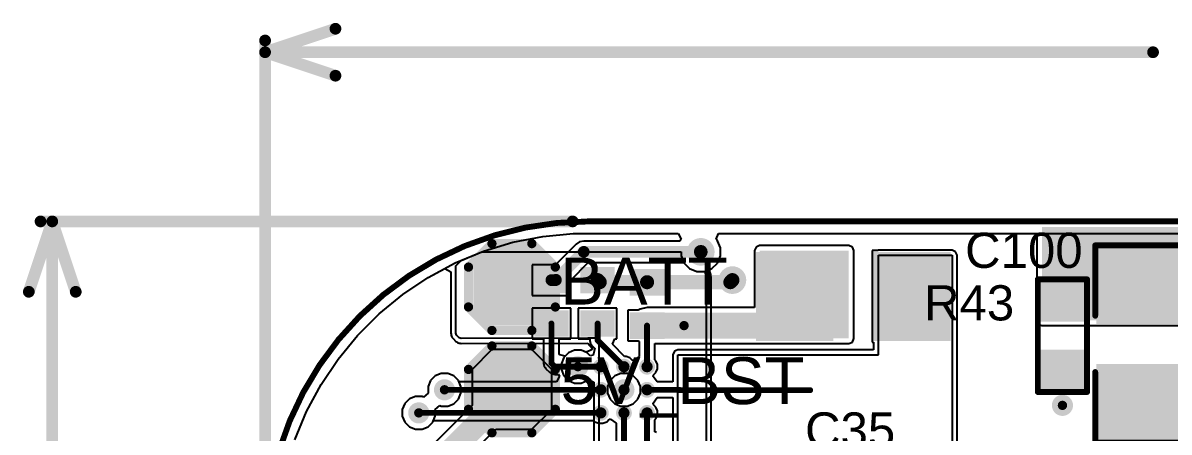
# Model space of a CAD drawing. Header units: millimetres. Extents: x -12 to 5428, y 0 to 5422.
# Drawn here: x -12.24 to 12.57, y 35.44 to 44.3 of the extents above; entities that cross this region are included whole.
import ezdxf

# ---------------------------------------------------------------- set-up
doc = ezdxf.new("R2010")
doc.units = ezdxf.units.MM
for name, color, linetype in [('BottomLayer', 5, 'Continuous'), ('BottomPaste', 16, 'Continuous'), ('BottomSolder', 6, 'Continuous'), ('Mechanical1', 6, 'Continuous'), ('Mechanical2', 216, 'Continuous'), ('TopLayer', 1, 'Continuous'), ('TopOverlay', 2, 'Continuous'), ('TopPaste', 8, 'Continuous'), ('TopSolder', 216, 'Continuous'), ('ViaHoleLayer', 16, 'Continuous')]:
    doc.layers.add(name, color=color, linetype=linetype)
doc.styles.add('Arial', font='', dxfattribs={"height": 0.2})
doc.styles.get('Arial').set_extended_font_data('Arial')

# ---------------------------------------------------------------- blocks, each defined once
blk = doc.blocks.new('R___0603_12')
at = {"layer": 'TopLayer'}
for points in [[(-0.381, 0.445), (-0.381, -0.444), (-1.143, -0.444), (-1.143, 0.445)], [(1.143, 0.445), (1.143, -0.444), (0.381, -0.444), (0.381, 0.445)]]:
    blk.add_hatch(color=1, dxfattribs=at).paths.add_polyline_path(points)
at = {"layer": 'TopPaste'}
for points in [[(-0.381, 0.445), (-0.381, -0.444), (-1.143, -0.444), (-1.143, 0.445)], [(1.143, 0.445), (1.143, -0.444), (0.381, -0.444), (0.381, 0.445)]]:
    blk.add_hatch(color=8, dxfattribs=at).paths.add_polyline_path(points)
at = {"layer": 'TopSolder'}
for points in [[(-0.306, 0.52), (-0.306, -0.519), (-1.218, -0.519), (-1.218, 0.52)], [(1.218, 0.52), (1.218, -0.519), (0.306, -0.519), (0.306, 0.52)]]:
    blk.add_hatch(color=216, dxfattribs=at).paths.add_polyline_path(points)
at = {"layer": 'TopOverlay', "const_width": 0.127}
for points in [[(-1.219, 0.533), (-1.219, -0.533)], [(-1.219, 0.533), (1.219, 0.533)], [(1.219, 0.533), (1.219, -0.533)], [(-1.219, -0.533), (1.219, -0.533)]]:
    blk.add_lwpolyline(points, dxfattribs=at)
at = {"layer": 'TopOverlay', "const_width": 0.0635}
for points in [[(-1.251, 0.533, 1), (-1.187, 0.533, 1)], [(-1.251, 0.533, 1), (-1.187, 0.533, 1)], [(1.187, 0.533, 1), (1.251, 0.533, 1)], [(1.187, 0.533, 1), (1.251, 0.533, 1)], [(-1.251, -0.533, 1), (-1.187, -0.533, 1)], [(-1.251, -0.533, 1), (-1.187, -0.533, 1)], [(1.187, -0.533, 1), (1.251, -0.533, 1)], [(1.187, -0.533, 1), (1.251, -0.533, 1)]]:
    blk.add_lwpolyline(points, format="xyb", close=True, dxfattribs=at)
blk = doc.blocks.new('C___1206_13')
at = {"layer": 'TopLayer'}
for points in [[(-2.032, 0.889), (-0.508, 0.889), (-0.508, -0.889), (-2.032, -0.889)], [(0.508, 0.889), (2.032, 0.889), (2.032, -0.889), (0.508, -0.889)]]:
    blk.add_hatch(color=1, dxfattribs=at).paths.add_polyline_path(points)
at = {"layer": 'TopPaste'}
for points in [[(-2.032, 0.889), (-0.508, 0.889), (-0.508, -0.889), (-2.032, -0.889)], [(0.508, 0.889), (2.032, 0.889), (2.032, -0.889), (0.508, -0.889)]]:
    blk.add_hatch(color=8, dxfattribs=at).paths.add_polyline_path(points)
at = {"layer": 'TopSolder'}
for points in [[(-2.107, 0.964), (-0.433, 0.964), (-0.433, -0.964), (-2.107, -0.964)], [(0.433, 0.964), (2.107, 0.964), (2.107, -0.964), (0.433, -0.964)]]:
    blk.add_hatch(color=216, dxfattribs=at).paths.add_polyline_path(points)
at = {"layer": 'TopOverlay', "const_width": 0.127}
for points in [[(-2.134, 0.991), (-0.61, 0.991)], [(-2.134, 0.991), (-2.134, -0.991)], [(0.61, 0.991), (2.134, 0.991)], [(2.134, 0.991), (2.134, -0.991)], [(-2.134, -0.991), (-0.61, -0.991)], [(0.61, -0.991), (2.134, -0.991)]]:
    blk.add_lwpolyline(points, dxfattribs=at)
at = {"layer": 'TopOverlay', "const_width": 0.0635}
for points in [[(-2.165, 0.991, 1), (-2.102, 0.991, 1)], [(-2.165, 0.991, 1), (-2.102, 0.991, 1)], [(-0.641, 0.991, 1), (-0.578, 0.991, 1)], [(0.578, 0.991, 1), (0.641, 0.991, 1)], [(2.102, 0.991, 1), (2.165, 0.991, 1)], [(2.102, 0.991, 1), (2.165, 0.991, 1)], [(-2.165, -0.991, 1), (-2.102, -0.991, 1)], [(-2.165, -0.991, 1), (-2.102, -0.991, 1)], [(-0.641, -0.991, 1), (-0.578, -0.991, 1)], [(0.578, -0.991, 1), (0.641, -0.991, 1)], [(2.102, -0.991, 1), (2.165, -0.991, 1)], [(2.102, -0.991, 1), (2.165, -0.991, 1)]]:
    blk.add_lwpolyline(points, format="xyb", close=True, dxfattribs=at)
blk = doc.blocks.new('T__________18')
at = {"layer": 'TopLayer'}
blk.add_hatch(color=1, dxfattribs=at).paths.add_polyline_path([(0.381, 0.762), (-0.381, 0.762), (-0.762, 0.381), (-0.762, -0.381), (-0.381, -0.762), (0.381, -0.762), (0.762, -0.381), (0.762, 0.381)])
at = {"layer": 'TopPaste'}
blk.add_hatch(color=8, dxfattribs=at).paths.add_polyline_path([(0.381, 0.762), (-0.381, 0.762), (-0.762, 0.381), (-0.762, -0.381), (-0.381, -0.762), (0.381, -0.762), (0.762, -0.381), (0.762, 0.381)])
at = {"layer": 'TopSolder'}
blk.add_hatch(color=216, dxfattribs=at).paths.add_polyline_path([(0.418, 0.837), (-0.419, 0.837), (-0.837, 0.418), (-0.837, -0.419), (-0.419, -0.837), (0.418, -0.837), (0.837, -0.419), (0.837, 0.418)])
at = {"layer": 'TopOverlay', "const_width": 0.2}
for points in [[(-0.94, 0.432), (-0.432, 0.94)], [(-0.432, 0.94), (0.432, 0.94)], [(0.432, 0.94), (0.94, 0.432)], [(-0.94, -0.432), (-0.94, 0.432)], [(0.94, -0.432), (0.94, 0.432)], [(-0.94, -0.432), (-0.432, -0.94)], [(0.432, -0.94), (0.94, -0.432)], [(-0.432, -0.94), (0.432, -0.94)]]:
    blk.add_lwpolyline(points, dxfattribs=at)
at = {"layer": 'TopOverlay', "const_width": 0.1}
for points in [[(-0.482, 0.94, 1), (-0.382, 0.94, 1)], [(-0.482, 0.94, 1), (-0.382, 0.94, 1)], [(0.382, 0.94, 1), (0.482, 0.94, 1)], [(0.382, 0.94, 1), (0.482, 0.94, 1)], [(-0.99, 0.432, 1), (-0.89, 0.432, 1)], [(-0.99, 0.432, 1), (-0.89, 0.432, 1)], [(0.89, 0.432, 1), (0.99, 0.432, 1)], [(0.89, 0.432, 1), (0.99, 0.432, 1)], [(-0.99, -0.432, 1), (-0.89, -0.432, 1)], [(-0.99, -0.432, 1), (-0.89, -0.432, 1)], [(0.89, -0.432, 1), (0.99, -0.432, 1)], [(0.89, -0.432, 1), (0.99, -0.432, 1)], [(-0.482, -0.94, 1), (-0.382, -0.94, 1)], [(-0.482, -0.94, 1), (-0.382, -0.94, 1)], [(0.382, -0.94, 1), (0.482, -0.94, 1)], [(0.382, -0.94, 1), (0.482, -0.94, 1)]]:
    blk.add_lwpolyline(points, format="xyb", close=True, dxfattribs=at)
blk = doc.blocks.new('T__________20')
at = {"layer": 'TopLayer'}
blk.add_hatch(color=1, dxfattribs=at).paths.add_polyline_path([(0.381, 0.762), (-0.381, 0.762), (-0.762, 0.381), (-0.762, -0.381), (-0.381, -0.762), (0.381, -0.762), (0.762, -0.381), (0.762, 0.381)])
at = {"layer": 'TopPaste'}
blk.add_hatch(color=8, dxfattribs=at).paths.add_polyline_path([(0.381, 0.762), (-0.381, 0.762), (-0.762, 0.381), (-0.762, -0.381), (-0.381, -0.762), (0.381, -0.762), (0.762, -0.381), (0.762, 0.381)])
at = {"layer": 'TopSolder'}
blk.add_hatch(color=216, dxfattribs=at).paths.add_polyline_path([(0.418, 0.837), (-0.419, 0.837), (-0.837, 0.419), (-0.837, -0.418), (-0.419, -0.837), (0.418, -0.837), (0.837, -0.418), (0.837, 0.419)])
at = {"layer": 'TopOverlay', "const_width": 0.2}
for points in [[(-0.94, 0.432), (-0.432, 0.94)], [(-0.432, 0.94), (0.432, 0.94)], [(0.432, 0.94), (0.94, 0.432)], [(-0.94, -0.432), (-0.94, 0.432)], [(0.94, -0.432), (0.94, 0.432)], [(-0.94, -0.432), (-0.432, -0.94)], [(0.432, -0.94), (0.94, -0.432)], [(-0.432, -0.94), (0.432, -0.94)]]:
    blk.add_lwpolyline(points, dxfattribs=at)
at = {"layer": 'TopOverlay', "const_width": 0.1}
for points in [[(-0.482, 0.94, 1), (-0.382, 0.94, 1)], [(-0.482, 0.94, 1), (-0.382, 0.94, 1)], [(0.382, 0.94, 1), (0.482, 0.94, 1)], [(0.382, 0.94, 1), (0.482, 0.94, 1)], [(-0.99, 0.432, 1), (-0.89, 0.432, 1)], [(-0.99, 0.432, 1), (-0.89, 0.432, 1)], [(0.89, 0.432, 1), (0.99, 0.432, 1)], [(0.89, 0.432, 1), (0.99, 0.432, 1)], [(-0.99, -0.432, 1), (-0.89, -0.432, 1)], [(-0.99, -0.432, 1), (-0.89, -0.432, 1)], [(0.89, -0.432, 1), (0.99, -0.432, 1)], [(0.89, -0.432, 1), (0.99, -0.432, 1)], [(-0.482, -0.94, 1), (-0.382, -0.94, 1)], [(-0.482, -0.94, 1), (-0.382, -0.94, 1)], [(0.382, -0.94, 1), (0.482, -0.94, 1)], [(0.382, -0.94, 1), (0.482, -0.94, 1)]]:
    blk.add_lwpolyline(points, format="xyb", close=True, dxfattribs=at)
blk = doc.blocks.new('DSBGA_9__1_651_1_61__B_54')
at = {"layer": 'BottomLayer'}
h = blk.add_hatch(color=5, dxfattribs=at)
edge = h.paths.add_edge_path()
edge.add_arc((-0.5, 0.5), 0.122, 0, 360)
h = blk.add_hatch(color=5, dxfattribs=at)
edge = h.paths.add_edge_path()
edge.add_arc((0, 0.5), 0.122, 0, 360)
h = blk.add_hatch(color=5, dxfattribs=at)
edge = h.paths.add_edge_path()
edge.add_arc((0.5, 0.5), 0.122, 0, 360)
h = blk.add_hatch(color=5, dxfattribs=at)
edge = h.paths.add_edge_path()
edge.add_arc((-0.5, 0), 0.122, 0, 360)
h = blk.add_hatch(color=5, dxfattribs=at)
edge = h.paths.add_edge_path()
edge.add_arc((0, 0), 0.122, 0, 360)
h = blk.add_hatch(color=5, dxfattribs=at)
edge = h.paths.add_edge_path()
edge.add_arc((0.5, 0), 0.122, 0, 360)
h = blk.add_hatch(color=5, dxfattribs=at)
edge = h.paths.add_edge_path()
edge.add_arc((-0.5, -0.5), 0.122, 0, 360)
h = blk.add_hatch(color=5, dxfattribs=at)
edge = h.paths.add_edge_path()
edge.add_arc((0, -0.5), 0.122, 0, 360)
h = blk.add_hatch(color=5, dxfattribs=at)
edge = h.paths.add_edge_path()
edge.add_arc((0.5, -0.5), 0.122, 0, 360)
at = {"layer": 'BottomPaste'}
h = blk.add_hatch(color=16, dxfattribs=at)
edge = h.paths.add_edge_path()
edge.add_arc((-0.5, 0.5), 0.122, 0, 360)
h = blk.add_hatch(color=16, dxfattribs=at)
edge = h.paths.add_edge_path()
edge.add_arc((0, 0.5), 0.122, 0, 360)
h = blk.add_hatch(color=16, dxfattribs=at)
edge = h.paths.add_edge_path()
edge.add_arc((0.5, 0.5), 0.122, 0, 360)
h = blk.add_hatch(color=16, dxfattribs=at)
edge = h.paths.add_edge_path()
edge.add_arc((-0.5, 0), 0.122, 0, 360)
h = blk.add_hatch(color=16, dxfattribs=at)
edge = h.paths.add_edge_path()
edge.add_arc((0, 0), 0.122, 0, 360)
h = blk.add_hatch(color=16, dxfattribs=at)
edge = h.paths.add_edge_path()
edge.add_arc((0.5, 0), 0.122, 0, 360)
h = blk.add_hatch(color=16, dxfattribs=at)
edge = h.paths.add_edge_path()
edge.add_arc((-0.5, -0.5), 0.122, 0, 360)
h = blk.add_hatch(color=16, dxfattribs=at)
edge = h.paths.add_edge_path()
edge.add_arc((0, -0.5), 0.122, 0, 360)
h = blk.add_hatch(color=16, dxfattribs=at)
edge = h.paths.add_edge_path()
edge.add_arc((0.5, -0.5), 0.122, 0, 360)
at = {"layer": 'BottomSolder'}
h = blk.add_hatch(color=6, dxfattribs=at)
edge = h.paths.add_edge_path()
edge.add_arc((-0.5, 0.5), 0.172, 0, 360)
h = blk.add_hatch(color=6, dxfattribs=at)
edge = h.paths.add_edge_path()
edge.add_arc((0, 0.5), 0.172, 0, 360)
h = blk.add_hatch(color=6, dxfattribs=at)
edge = h.paths.add_edge_path()
edge.add_arc((0.5, 0.5), 0.172, 0, 360)
h = blk.add_hatch(color=6, dxfattribs=at)
edge = h.paths.add_edge_path()
edge.add_arc((-0.5, 0), 0.172, 0, 360)
h = blk.add_hatch(color=6, dxfattribs=at)
edge = h.paths.add_edge_path()
edge.add_arc((0, 0), 0.172, 0, 360)
h = blk.add_hatch(color=6, dxfattribs=at)
edge = h.paths.add_edge_path()
edge.add_arc((0.5, 0), 0.172, 0, 360)
h = blk.add_hatch(color=6, dxfattribs=at)
edge = h.paths.add_edge_path()
edge.add_arc((-0.5, -0.5), 0.172, 0, 360)
h = blk.add_hatch(color=6, dxfattribs=at)
edge = h.paths.add_edge_path()
edge.add_arc((0, -0.5), 0.172, 0, 360)
h = blk.add_hatch(color=6, dxfattribs=at)
edge = h.paths.add_edge_path()
edge.add_arc((0.5, -0.5), 0.172, 0, 360)
blk = doc.blocks.new('R___0402_B_104')
at = {"layer": 'BottomLayer'}
for points in [[(-0.241, 0.318), (-0.241, -0.317), (-0.699, -0.317), (-0.699, 0.318)], [(0.698, 0.318), (0.698, -0.317), (0.241, -0.317), (0.241, 0.318)]]:
    blk.add_hatch(color=5, dxfattribs=at).paths.add_polyline_path(points)
at = {"layer": 'BottomPaste'}
for points in [[(-0.241, 0.318), (-0.241, -0.317), (-0.699, -0.317), (-0.699, 0.318)], [(0.698, 0.318), (0.698, -0.317), (0.241, -0.317), (0.241, 0.318)]]:
    blk.add_hatch(color=16, dxfattribs=at).paths.add_polyline_path(points)
at = {"layer": 'BottomSolder'}
for points in [[(-0.186, 0.373), (-0.186, -0.372), (-0.754, -0.372), (-0.754, 0.373)], [(0.753, 0.373), (0.753, -0.372), (0.186, -0.372), (0.186, 0.373)]]:
    blk.add_hatch(color=6, dxfattribs=at).paths.add_polyline_path(points)
blk = doc.blocks.new('R___0402_B_105')
at = {"layer": 'BottomLayer'}
for points in [[(-0.241, 0.317), (-0.241, -0.318), (-0.699, -0.318), (-0.699, 0.317)], [(0.698, 0.317), (0.698, -0.318), (0.241, -0.318), (0.241, 0.317)]]:
    blk.add_hatch(color=5, dxfattribs=at).paths.add_polyline_path(points)
at = {"layer": 'BottomPaste'}
for points in [[(-0.241, 0.317), (-0.241, -0.318), (-0.699, -0.318), (-0.699, 0.317)], [(0.698, 0.317), (0.698, -0.318), (0.241, -0.318), (0.241, 0.317)]]:
    blk.add_hatch(color=16, dxfattribs=at).paths.add_polyline_path(points)
at = {"layer": 'BottomSolder'}
for points in [[(-0.186, 0.372), (-0.186, -0.373), (-0.754, -0.373), (-0.754, 0.372)], [(0.753, 0.372), (0.753, -0.373), (0.186, -0.373), (0.186, 0.372)]]:
    blk.add_hatch(color=6, dxfattribs=at).paths.add_polyline_path(points)
blk = doc.blocks.new('R___1206_B_106')
at = {"layer": 'BottomLayer'}
for points in [[(-2.032, 0.889), (-0.508, 0.889), (-0.508, -0.889), (-2.032, -0.889)], [(0.508, 0.889), (2.032, 0.889), (2.032, -0.889), (0.508, -0.889)]]:
    blk.add_hatch(color=5, dxfattribs=at).paths.add_polyline_path(points)
at = {"layer": 'BottomPaste'}
for points in [[(-2.032, 0.889), (-0.508, 0.889), (-0.508, -0.889), (-2.032, -0.889)], [(0.508, 0.889), (2.032, 0.889), (2.032, -0.889), (0.508, -0.889)]]:
    blk.add_hatch(color=16, dxfattribs=at).paths.add_polyline_path(points)
at = {"layer": 'BottomSolder'}
for points in [[(-2.107, 0.964), (-0.433, 0.964), (-0.433, -0.964), (-2.107, -0.964)], [(0.433, 0.964), (2.107, 0.964), (2.107, -0.964), (0.433, -0.964)]]:
    blk.add_hatch(color=6, dxfattribs=at).paths.add_polyline_path(points)
blk = doc.blocks.new('C___0402_B_219')
at = {"layer": 'BottomLayer'}
for points in [[(-0.241, 0.318), (-0.241, -0.317), (-0.699, -0.317), (-0.699, 0.318)], [(0.698, 0.318), (0.698, -0.317), (0.241, -0.317), (0.241, 0.318)]]:
    blk.add_hatch(color=5, dxfattribs=at).paths.add_polyline_path(points)
at = {"layer": 'BottomPaste'}
for points in [[(-0.241, 0.318), (-0.241, -0.317), (-0.699, -0.317), (-0.699, 0.318)], [(0.698, 0.318), (0.698, -0.317), (0.241, -0.317), (0.241, 0.318)]]:
    blk.add_hatch(color=16, dxfattribs=at).paths.add_polyline_path(points)
at = {"layer": 'BottomSolder'}
for points in [[(-0.181, 0.378), (-0.181, -0.377), (-0.759, -0.377), (-0.759, 0.378)], [(0.758, 0.378), (0.758, -0.377), (0.181, -0.377), (0.181, 0.378)]]:
    blk.add_hatch(color=6, dxfattribs=at).paths.add_polyline_path(points)

msp = doc.modelspace()

# ---------------------------------------------------------------- hatches: boundary and pattern name
at = {"layer": 'BottomLayer'}
h = msp.add_hatch(color=5, dxfattribs=at)
edge = h.paths.add_edge_path()
edge.add_arc((2.432, 39.341), 0.3, 0, 360)
msp.add_hatch(color=5, dxfattribs=at).paths.add_polyline_path([(3.706, 37.465), (5.637, 37.465), (5.637, 39.368), (3.706, 39.368)])
h = msp.add_hatch(color=5, dxfattribs=at)
edge = h.paths.add_edge_path()
edge.add_arc((3.117, 38.729), 0.3, 0, 360)
h = msp.add_hatch(color=5, dxfattribs=at)
edge = h.paths.add_edge_path()
edge.add_arc((2.07, 37.744), 0.229, 0, 360)
h = msp.add_hatch(color=5, dxfattribs=at)
edge = h.paths.add_edge_path()
edge.add_arc((-0.229, 36.854), 0.229, 0, 360)
h = msp.add_hatch(color=5, dxfattribs=at)
edge = h.paths.add_edge_path()
edge.add_arc((-3.116, 36.354), 0.229, 0, 360)
h = msp.add_hatch(color=5, dxfattribs=at)
edge = h.paths.add_edge_path()
edge.add_arc((0.769, 36.354), 0.229, 0, 360)
h = msp.add_hatch(color=5, dxfattribs=at)
edge = h.paths.add_edge_path()
edge.add_arc((10.262, 36.017), 0.229, 0, 360)
h = msp.add_hatch(color=5, dxfattribs=at)
edge = h.paths.add_edge_path()
edge.add_arc((-3.673, 35.854), 0.229, 0, 360)
at = {"layer": 'TopLayer'}
msp.add_hatch(color=1, dxfattribs=at).paths.add_polyline_path([(9.817, 37.856), (14.083, 37.856), (14.083, 39.876), (9.817, 39.876)])
h = msp.add_hatch(color=1, dxfattribs=at)
edge = h.paths.add_edge_path()
edge.add_arc((2.432, 39.341), 0.3, 0, 360)
h = msp.add_hatch(color=1, dxfattribs=at)
edge = h.paths.add_edge_path()
edge.add_arc((3.117, 38.729), 0.3, 0, 360)
h = msp.add_hatch(color=1, dxfattribs=at)
edge = h.paths.add_edge_path()
edge.add_arc((2.07, 37.744), 0.229, 0, 360)
h = msp.add_hatch(color=1, dxfattribs=at)
edge = h.paths.add_edge_path()
edge.add_arc((-0.229, 36.854), 0.229, 0, 360)
h = msp.add_hatch(color=1, dxfattribs=at)
edge = h.paths.add_edge_path()
edge.add_arc((-3.116, 36.354), 0.229, 0, 360)
h = msp.add_hatch(color=1, dxfattribs=at)
edge = h.paths.add_edge_path()
edge.add_arc((0.769, 36.354), 0.229, 0, 360)
h = msp.add_hatch(color=1, dxfattribs=at)
edge = h.paths.add_edge_path()
edge.add_arc((10.262, 36.017), 0.229, 0, 360)
h = msp.add_hatch(color=1, dxfattribs=at)
edge = h.paths.add_edge_path()
edge.add_arc((-3.673, 35.854), 0.229, 0, 360)
at = {"layer": 'ViaHoleLayer'}
h = msp.add_hatch(color=16, dxfattribs=at)
edge = h.paths.add_edge_path()
edge.add_arc((2.432, 39.341), 0.15, 0, 360)
h = msp.add_hatch(color=16, dxfattribs=at)
edge = h.paths.add_edge_path()
edge.add_arc((3.117, 38.729), 0.15, 0, 360)
h = msp.add_hatch(color=16, dxfattribs=at)
edge = h.paths.add_edge_path()
edge.add_arc((2.07, 37.744), 0.102, 0, 360)
h = msp.add_hatch(color=16, dxfattribs=at)
edge = h.paths.add_edge_path()
edge.add_arc((-0.229, 36.854), 0.102, 0, 360)
h = msp.add_hatch(color=16, dxfattribs=at)
edge = h.paths.add_edge_path()
edge.add_arc((-3.116, 36.354), 0.102, 0, 360)
h = msp.add_hatch(color=16, dxfattribs=at)
edge = h.paths.add_edge_path()
edge.add_arc((0.769, 36.354), 0.102, 0, 360)
h = msp.add_hatch(color=16, dxfattribs=at)
edge = h.paths.add_edge_path()
edge.add_arc((10.262, 36.017), 0.102, 0, 360)
h = msp.add_hatch(color=16, dxfattribs=at)
edge = h.paths.add_edge_path()
edge.add_arc((-3.673, 35.854), 0.102, 0, 360)

# ---------------------------------------------------------------- linework, layer by layer
at = {"layer": 'BottomLayer'}
for p, q in [((-0.99, 39.676), (-0.331, 39.741)), ((-0.331, 39.741), (-0.007, 39.741)), ((-0.007, 39.741), (-0.007, 39.741)), ((-0.007, 39.741), (1.94, 39.741)), ((1.94, 39.741), (2.008, 39.614)), ((2.762, 39.614), (2.815, 39.741)), ((2.815, 39.741), (13.073, 39.741)), ((-2.274, 39.355), (-1.64, 39.547)), ((-1.64, 39.547), (-0.99, 39.676)), ((-0.266, 39.505), (-0.712, 39.059)), ((-0.19, 39.556), (-0.266, 39.505)), ((-0.101, 39.574), (-0.19, 39.556)), ((1.981, 39.574), (-0.101, 39.574)), ((2.008, 39.614), (1.981, 39.574)), ((2.794, 39.582), (2.762, 39.614)), ((2.859, 39.425), (2.794, 39.582)), ((3.706, 39.478), (3.628, 39.445)), ((5.637, 39.478), (3.706, 39.478)), ((5.715, 39.445), (5.637, 39.478)), ((-2.886, 39.101), (-2.274, 39.355)), ((2.794, 39.099), (2.859, 39.256)), ((2.859, 39.256), (2.859, 39.425)), ((3.628, 39.445), (3.596, 39.368)), ((3.596, 39.368), (3.596, 38.133)), ((5.747, 39.368), (5.715, 39.445)), ((5.747, 37.465), (5.747, 39.368)), ((6.263, 39.368), (6.144, 39.368)), ((6.144, 39.368), (6.144, 37.386)), ((6.283, 39.376), (6.263, 39.368)), ((7.872, 39.376), (6.283, 39.376)), ((6.283, 37.109), (6.283, 39.266)), ((6.283, 39.266), (7.872, 39.266)), ((7.949, 39.344), (7.872, 39.376)), ((7.872, 39.266), (7.872, 34.534)), ((7.982, 39.266), (7.949, 39.344)), ((7.982, 34.644), (7.982, 39.266)), ((-3.47, 38.789), (-2.886, 39.101)), ((-0.712, 39.059), (-1.221, 39.059)), ((-1.221, 39.059), (-1.221, 38.399)), ((-0.382, 38.73), (-0.005, 39.107)), ((-0.005, 39.107), (2.066, 39.107)), ((2.066, 39.107), (2.07, 39.099)), ((2.07, 39.099), (2.19, 38.979)), ((2.19, 38.979), (2.347, 38.914)), ((2.517, 38.914), (2.674, 38.979)), ((2.674, 38.979), (2.794, 39.099)), ((-4.02, 38.421), (-3.47, 38.789)), ((-0.382, 38.399), (-0.382, 38.73)), ((2.347, 38.914), (2.517, 38.914)), ((-4.532, 38.001), (-4.02, 38.421)), ((-1.221, 38.399), (-0.382, 38.399)), ((-5.001, 37.532), (-4.532, 38.001)), ((-0.382, 38.12), (-1.221, 38.12)), ((-1.221, 38.12), (-1.221, 37.459)), ((-0.382, 37.459), (-0.382, 38.12)), ((0.618, 38.12), (-0.221, 38.12)), ((-0.221, 38.12), (-0.221, 37.459)), ((0.618, 37.459), (0.618, 38.12)), ((1.078, 38.075), (0.851, 38.075)), ((0.851, 38.075), (0.851, 37.414)), ((1.121, 38.103), (1.078, 38.075)), ((1.27, 38.133), (1.121, 38.103)), ((3.596, 38.133), (1.27, 38.133)), ((-5.421, 37.02), (-5.001, 37.532)), ((-1.221, 37.459), (-0.97, 37.459)), ((-0.97, 37.459), (-0.97, 36.929)), ((-0.633, 37.119), (-0.633, 37.459)), ((-0.633, 37.459), (-0.382, 37.459)), ((-0.221, 37.459), (0.03, 37.459)), ((0.03, 37.459), (0.03, 37.425)), ((0.03, 37.425), (0.043, 37.36)), ((0.043, 37.36), (0.079, 37.306)), ((0.079, 37.306), (0.141, 37.245)), ((0.141, 37.245), (0.1, 37.106)), ((0.519, 37.342), (0.568, 37.459)), ((0.783, 37.078), (0.519, 37.342)), ((0.568, 37.459), (0.618, 37.459)), ((0.851, 37.414), (1.078, 37.414)), ((1.078, 37.414), (1.101, 37.399)), ((1.101, 37.399), (1.101, 37.076)), ((1.437, 37.003), (1.437, 37.356)), ((1.437, 37.356), (3.704, 37.356)), ((3.704, 37.356), (3.706, 37.355)), ((3.706, 37.355), (5.637, 37.355)), ((5.637, 37.355), (5.715, 37.387)), ((5.715, 37.387), (5.747, 37.465)), ((6.144, 37.386), (6.173, 37.386)), ((6.173, 37.386), (6.173, 37.219)), ((-5.789, 36.47), (-5.421, 37.02)), ((-0.62, 37.111), (-0.633, 37.119)), ((-0.506, 37.08), (-0.62, 37.111)), ((-0.431, 37.156), (-0.506, 37.08)), ((-0.3, 37.21), (-0.431, 37.156)), ((-0.158, 37.21), (-0.3, 37.21)), ((-0.028, 37.156), (-0.158, 37.21)), ((0.036, 37.093), (-0.028, 37.156)), ((0.1, 37.106), (0.036, 37.093)), ((0.814, 37.078), (0.783, 37.078)), ((0.896, 37.044), (0.814, 37.078)), ((0.947, 36.994), (0.896, 37.044)), ((0.979, 36.991), (0.947, 36.994)), ((1.101, 37.076), (0.979, 36.991)), ((1.459, 36.981), (1.437, 37.003)), ((1.493, 36.899), (1.459, 36.981)), ((1.86, 37.187), (1.827, 37.109)), ((1.827, 37.109), (1.827, 36.523)), ((1.937, 37.219), (1.86, 37.187)), ((6.173, 37.219), (1.937, 37.219)), ((1.937, 33.319), (1.937, 37.109)), ((1.937, 37.109), (6.283, 37.109)), ((-0.97, 36.929), (-0.963, 36.897)), ((-0.963, 36.897), (-0.957, 36.864)), ((-0.957, 36.864), (-0.957, 36.864)), ((-0.957, 36.864), (-0.957, 36.864)), ((-0.957, 36.864), (-0.938, 36.836)), ((-0.938, 36.836), (-0.921, 36.81)), ((-0.921, 36.81), (-0.846, 36.735)), ((-0.846, 36.735), (-0.846, 36.735)), ((-0.846, 36.735), (-0.846, 36.735)), ((-0.846, 36.735), (-0.816, 36.715)), ((1.408, 36.677), (1.459, 36.727)), ((1.459, 36.727), (1.493, 36.81)), ((1.493, 36.81), (1.493, 36.899)), ((-3.417, 36.556), (-3.472, 36.425)), ((-3.317, 36.656), (-3.417, 36.556)), ((-3.187, 36.71), (-3.317, 36.656)), ((-3.045, 36.71), (-3.187, 36.71)), ((-2.915, 36.656), (-3.045, 36.71)), ((-2.815, 36.556), (-2.915, 36.656)), ((-2.801, 36.523), (-2.815, 36.556)), ((-0.693, 36.523), (-2.801, 36.523)), ((-0.816, 36.715), (-0.792, 36.699)), ((-0.792, 36.699), (-0.792, 36.699)), ((-0.792, 36.699), (-0.792, 36.699)), ((-0.792, 36.699), (-0.758, 36.692)), ((-0.758, 36.692), (-0.727, 36.686)), ((-0.727, 36.686), (-0.727, 36.686)), ((-0.727, 36.686), (-0.727, 36.686)), ((-0.727, 36.686), (-0.65, 36.686)), ((-0.625, 36.65), (-0.693, 36.523)), ((-0.65, 36.686), (-0.625, 36.65)), ((1.405, 36.645), (1.408, 36.677)), ((1.491, 36.523), (1.405, 36.645)), ((1.827, 36.523), (1.491, 36.523)), ((-6.101, 35.886), (-5.789, 36.47)), ((-3.472, 36.284), (-3.574, 36.198)), ((-3.472, 36.425), (-3.472, 36.284)), ((-3.975, 36.056), (-4.029, 35.925)), ((-3.874, 36.156), (-3.975, 36.056)), ((-3.744, 36.21), (-3.874, 36.156)), ((-3.602, 36.21), (-3.744, 36.21)), ((-3.574, 36.198), (-3.602, 36.21)), ((1.405, 36.064), (1.491, 36.186)), ((1.408, 36.032), (1.405, 36.064)), ((1.459, 35.981), (1.408, 36.032)), ((1.493, 35.899), (1.459, 35.981)), ((1.491, 36.186), (1.827, 36.186)), ((1.827, 36.186), (1.827, 33.429)), ((-6.355, 35.274), (-6.101, 35.886)), ((-4.029, 35.925), (-4.029, 35.784)), ((-4.029, 35.784), (-3.975, 35.653)), ((1.459, 35.727), (1.493, 35.81)), ((1.493, 35.81), (1.493, 35.899)), ((-3.975, 35.653), (-3.874, 35.553)), ((-3.874, 35.553), (-3.744, 35.499)), ((-3.744, 35.499), (-3.602, 35.499)), ((-3.602, 35.499), (-3.472, 35.553)), ((-3.472, 35.553), (-3.372, 35.653)), ((-3.372, 35.653), (-3.358, 35.686)), ((-3.358, 35.686), (0.12, 35.686)), ((0.12, 35.686), (0.142, 35.664)), ((0.142, 35.664), (0.224, 35.63)), ((0.224, 35.63), (0.314, 35.63)), ((0.314, 35.63), (0.396, 35.664)), ((0.396, 35.664), (0.447, 35.715)), ((0.447, 35.715), (0.479, 35.718)), ((0.479, 35.718), (0.601, 35.632)), ((0.601, 35.632), (0.601, 35.211)), ((1.437, 35.706), (1.459, 35.727)), ((1.437, 35.443), (1.437, 35.706)), ((1.47, 35.43), (1.437, 35.443))]:
    msp.add_line(p, q, dxfattribs=at)
for points, const_width in [([(-0.705, 38.736), (-0.101, 39.341)], 0.254), ([(-0.101, 39.341), (2.432, 39.341)], 0.254), ([(4.674, 38.887), (4.801, 38.887)], 0.635), ([(-0.801, 38.729), (-0.705, 38.729)], 0.254), ([(-0.705, 38.729), (-0.705, 38.736)], 0.254), ([(0.199, 38.729), (0.244, 38.684)], 0.305), ([(0.244, 38.684), (1.27, 38.684)], 0.305), ([(1.27, 38.684), (3.072, 38.684)], 0.305), ([(3.072, 38.684), (3.117, 38.729)], 0.305), ([(1.27, 37.744), (2.07, 37.744)], 0.559), ([(2.07, 37.744), (4.674, 37.744)], 0.559), ([(-0.801, 36.929), (-0.801, 37.789)], 0.127), ([(0.199, 37.425), (0.199, 37.789)], 0.127), ([(1.269, 36.854), (1.269, 37.744)], 0.127), ([(0.199, 37.425), (0.769, 36.854)], 0.127), ([(-0.801, 36.929), (-0.727, 36.854)], 0.127), ([(-0.727, 36.854), (-0.229, 36.854)], 0.127), ([(-0.229, 36.854), (0.269, 36.854)], 0.127), ([(-3.116, 36.354), (0.269, 36.354)], 0.127), ([(0.746, 36.332), (0.769, 36.354)], 0.127), ([(1.269, 36.354), (1.968, 36.354)], 0.127), ([(1.968, 36.347), (1.968, 36.354)], 0.127), ([(1.968, 36.347), (4.801, 36.347)], 0.127), ([(-3.673, 35.854), (0.269, 35.854)], 0.127), ([(0.769, 35.141), (0.769, 35.854)], 0.127), ([(1.269, 35.128), (1.269, 35.854)], 0.127)]:
    msp.add_lwpolyline(points, dxfattribs=dict(at, const_width=const_width))
for points, const_width in [([(-0.165, 39.341, 1), (-0.038, 39.341, 1)], 0.127), ([(-0.165, 39.341, 1), (-0.038, 39.341, 1)], 0.127), ([(2.369, 39.341, 1), (2.496, 39.341, 1)], 0.127), ([(4.515, 38.887, 1), (4.832, 38.887, 1)], 0.318), ([(4.642, 38.887, 1), (4.959, 38.887, 1)], 0.318), ([(-0.865, 38.729, 1), (-0.738, 38.729, 1)], 0.127), ([(-0.769, 38.736, 1), (-0.642, 38.736, 1)], 0.127), ([(-0.769, 38.736, 1), (-0.642, 38.736, 1)], 0.127), ([(-0.769, 38.729, 1), (-0.642, 38.729, 1)], 0.127), ([(-0.769, 38.729, 1), (-0.642, 38.729, 1)], 0.127), ([(0.122, 38.729, 1), (0.275, 38.729, 1)], 0.152), ([(0.167, 38.684, 1), (0.32, 38.684, 1)], 0.152), ([(0.167, 38.684, 1), (0.32, 38.684, 1)], 0.152), ([(1.194, 38.684, 1), (1.346, 38.684, 1)], 0.152), ([(1.194, 38.684, 1), (1.346, 38.684, 1)], 0.152), ([(2.996, 38.684, 1), (3.148, 38.684, 1)], 0.152), ([(2.996, 38.684, 1), (3.148, 38.684, 1)], 0.152), ([(3.041, 38.729, 1), (3.193, 38.729, 1)], 0.152), ([(1.13, 37.744, 1), (1.41, 37.744, 1)], 0.279), ([(1.93, 37.744, 1), (2.21, 37.744, 1)], 0.279), ([(1.93, 37.744, 1), (2.21, 37.744, 1)], 0.279), ([(4.534, 37.744, 1), (4.813, 37.744, 1)], 0.279), ([(-0.833, 37.789, 1), (-0.77, 37.789, 1)], 0.0635), ([(0.167, 37.789, 1), (0.23, 37.789, 1)], 0.0635), ([(1.237, 37.744, 1), (1.301, 37.744, 1)], 0.0635), ([(0.167, 37.425, 1), (0.23, 37.425, 1)], 0.0635), ([(0.167, 37.425, 1), (0.23, 37.425, 1)], 0.0635), ([(-0.833, 36.929, 1), (-0.77, 36.929, 1)], 0.0635), ([(-0.833, 36.929, 1), (-0.77, 36.929, 1)], 0.0635), ([(-0.759, 36.854, 1), (-0.695, 36.854, 1)], 0.0635), ([(-0.759, 36.854, 1), (-0.695, 36.854, 1)], 0.0635), ([(-0.261, 36.854, 1), (-0.197, 36.854, 1)], 0.0635), ([(-0.261, 36.854, 1), (-0.197, 36.854, 1)], 0.0635), ([(0.237, 36.854, 1), (0.301, 36.854, 1)], 0.0635), ([(0.737, 36.854, 1), (0.801, 36.854, 1)], 0.0635), ([(1.237, 36.854, 1), (1.301, 36.854, 1)], 0.0635), ([(-3.148, 36.354, 1), (-3.084, 36.354, 1)], 0.0635), ([(0.237, 36.354, 1), (0.301, 36.354, 1)], 0.0635), ([(0.715, 36.332, 1), (0.778, 36.332, 1)], 0.0635), ([(0.737, 36.354, 1), (0.801, 36.354, 1)], 0.0635), ([(1.237, 36.354, 1), (1.301, 36.354, 1)], 0.0635), ([(1.937, 36.354, 1), (2, 36.354, 1)], 0.0635), ([(1.937, 36.354, 1), (2, 36.354, 1)], 0.0635), ([(1.937, 36.347, 1), (2, 36.347, 1)], 0.0635), ([(1.937, 36.347, 1), (2, 36.347, 1)], 0.0635), ([(4.769, 36.347, 1), (4.832, 36.347, 1)], 0.0635), ([(-3.705, 35.854, 1), (-3.641, 35.854, 1)], 0.0635), ([(0.237, 35.854, 1), (0.301, 35.854, 1)], 0.0635), ([(0.737, 35.854, 1), (0.801, 35.854, 1)], 0.0635), ([(1.237, 35.854, 1), (1.301, 35.854, 1)], 0.0635)]:
    msp.add_lwpolyline(points, format="xyb", close=True, dxfattribs=dict(at, const_width=const_width))
at = {"layer": 'Mechanical1', "const_width": 0.254}
for points in [[(-7, 43.663), (-5.476, 44.171)], [(-7, 33.318), (-7, 43.917)], [(-7, 43.663), (12.223, 43.663)], [(-7, 43.663), (-5.476, 43.155)], [(-12.116, 38.476), (-11.608, 40)], [(-11.862, 40), (-0.343, 40)], [(-11.608, 24.951), (-11.608, 40)], [(-11.608, 40), (-11.1, 38.476)]]:
    msp.add_lwpolyline(points, dxfattribs=at)
at = {"layer": 'Mechanical1', "const_width": 0.127}
for points in [[(-5.54, 44.171, 1), (-5.413, 44.171, 1)], [(-7.064, 43.917, 1), (-6.937, 43.917, 1)], [(-7.064, 43.663, 1), (-6.937, 43.663, 1)], [(-7.064, 43.663, 1), (-6.937, 43.663, 1)], [(-7.064, 43.663, 1), (-6.937, 43.663, 1)], [(12.16, 43.663, 1), (12.287, 43.663, 1)], [(-5.54, 43.155, 1), (-5.413, 43.155, 1)], [(-11.925, 40, 1), (-11.798, 40, 1)], [(-11.671, 40, 1), (-11.544, 40, 1)], [(-11.671, 40, 1), (-11.544, 40, 1)], [(-11.671, 40, 1), (-11.544, 40, 1)], [(-0.406, 40, 1), (-0.279, 40, 1)], [(-12.179, 38.476, 1), (-12.052, 38.476, 1)], [(-11.163, 38.476, 1), (-11.036, 38.476, 1)]]:
    msp.add_lwpolyline(points, format="xyb", close=True, dxfattribs=at)
at = {"layer": 'Mechanical2', "const_width": 0.127}
msp.add_lwpolyline([(-7, 33, -0.414213), (0, 40)], format="xyb", dxfattribs=at)
msp.add_lwpolyline([(-0.025, 40), (35.975, 40)], dxfattribs=at)
at = {"layer": 'Mechanical2', "const_width": 0.0635}
for points in [[(-0.057, 40, 1), (0.006, 40, 1)], [(-0.032, 40, 1), (0.032, 40, 1)]]:
    msp.add_lwpolyline(points, format="xyb", close=True, dxfattribs=at)
at = {"layer": 'TopLayer'}
for p, q in [((2.762, 39.614), (2.815, 39.741)), ((2.815, 39.741), (9.707, 39.741)), ((9.707, 39.741), (9.707, 37.856)), ((2.794, 39.582), (2.762, 39.614)), ((2.859, 39.425), (2.794, 39.582)), ((-2.755, 39.155), (-2.308, 39.341)), ((-2.308, 39.341), (2.005, 39.341)), ((2.005, 39.341), (2.005, 39.256)), ((2.005, 39.256), (2.07, 39.099)), ((2.794, 39.099), (2.859, 39.256)), ((2.859, 39.256), (2.859, 39.425)), ((-3.47, 38.789), (-3.107, 38.983)), ((-3.107, 38.983), (-2.98, 38.907)), ((-2.87, 39.04), (-2.755, 39.155)), ((-2.87, 37.577), (-2.87, 39.04)), ((2.07, 39.099), (2.19, 38.979)), ((2.19, 38.979), (2.347, 38.914)), ((2.623, 38.942), (2.628, 38.96)), ((2.628, 38.96), (2.674, 38.979)), ((2.674, 38.979), (2.794, 39.099)), ((-4.02, 38.421), (-3.47, 38.789)), ((-2.98, 38.907), (-2.98, 37.577)), ((2.347, 38.914), (2.517, 38.914)), ((2.517, 38.914), (2.548, 38.796)), ((2.548, 38.796), (2.548, 35.238)), ((2.654, 38.824), (2.623, 38.942)), ((2.652, 38.81), (2.654, 38.824)), ((2.658, 38.796), (2.652, 38.81)), ((2.658, 35.238), (2.658, 38.796)), ((-4.532, 38.001), (-4.02, 38.421)), ((-5.001, 37.532), (-4.532, 38.001)), ((9.707, 37.856), (9.715, 37.836)), ((9.715, 37.836), (9.715, 37.805)), ((9.715, 37.805), (9.728, 37.805)), ((9.728, 37.805), (9.739, 37.778)), ((9.739, 37.778), (9.817, 37.746)), ((9.817, 37.746), (12.882, 37.746)), ((-5.421, 37.02), (-5.001, 37.532)), ((-2.98, 37.577), (-2.972, 37.558)), ((-2.972, 37.558), (-2.972, 37.558)), ((-2.972, 37.558), (-2.972, 37.556)), ((-2.972, 37.556), (-2.972, 37.535)), ((-2.972, 37.535), (-2.964, 37.516)), ((-2.964, 37.516), (-2.964, 37.516)), ((-2.964, 37.516), (-2.956, 37.497)), ((-2.956, 37.497), (-2.941, 37.482)), ((-2.941, 37.482), (-2.94, 37.48)), ((-2.94, 37.48), (-2.94, 37.48)), ((-2.94, 37.48), (-2.94, 37.48)), ((-2.94, 37.48), (-2.932, 37.462)), ((-2.862, 37.558), (-2.87, 37.577)), ((-2.855, 37.54), (-2.862, 37.558)), ((-2.862, 37.558), (-2.862, 37.558)), ((-2.862, 37.558), (-2.862, 37.558)), ((-2.796, 37.481), (-2.855, 37.54)), ((-2.777, 37.473), (-2.796, 37.481)), ((-2.758, 37.465), (-2.777, 37.473)), ((-2.777, 37.473), (-2.777, 37.473)), ((-2.777, 37.473), (-2.777, 37.473)), ((-0.015, 37.472), (-2.758, 37.465)), ((0.23, 37.472), (-0.015, 37.472)), ((-0.015, 37.472), (-0.015, 37.472)), ((0.23, 36.521), (0.23, 37.472)), ((-2.932, 37.462), (-2.873, 37.403)), ((-2.873, 37.403), (-2.853, 37.394)), ((-2.853, 37.394), (-2.838, 37.379)), ((-2.838, 37.379), (-2.819, 37.371)), ((-2.819, 37.371), (-2.819, 37.371)), ((-2.819, 37.371), (-2.8, 37.364)), ((-2.8, 37.364), (-2.779, 37.364)), ((-2.779, 37.364), (-2.777, 37.363)), ((-2.777, 37.363), (-2.777, 37.363)), ((-2.777, 37.363), (-2.777, 37.363)), ((-2.777, 37.363), (-2.758, 37.355)), ((-2.758, 37.355), (-0.015, 37.362)), ((-2.089, 37.227), (-2.52, 36.795)), ((-1.225, 37.227), (-2.089, 37.227)), ((-0.793, 36.795), (-1.225, 37.227)), ((-0.015, 37.362), (-0.015, 37.362)), ((-0.015, 37.362), (-0.015, 37.362)), ((-0.015, 37.362), (-0.015, 37.362)), ((-0.015, 37.362), (-0.015, 37.362)), ((-0.015, 37.362), (0.081, 37.256)), ((0.078, 37.23), (0.04, 37.203)), ((0.081, 37.256), (0.078, 37.23)), ((-5.789, 36.47), (-5.421, 37.02)), ((-0.531, 37.056), (-0.585, 36.925)), ((-0.431, 37.156), (-0.531, 37.056)), ((-0.3, 37.21), (-0.431, 37.156)), ((-0.158, 37.21), (-0.3, 37.21)), ((-0.052, 37.166), (-0.158, 37.21)), ((0.04, 37.203), (-0.052, 37.166)), ((-2.52, 36.795), (-2.52, 36.012)), ((-0.793, 35.931), (-0.793, 36.795)), ((-0.585, 36.925), (-0.585, 36.784)), ((-0.585, 36.784), (-0.531, 36.653)), ((-3.417, 36.556), (-3.472, 36.425)), ((-3.317, 36.656), (-3.417, 36.556)), ((-3.187, 36.71), (-3.317, 36.656)), ((-3.045, 36.71), (-3.187, 36.71)), ((-2.915, 36.656), (-3.045, 36.71)), ((-2.815, 36.556), (-2.915, 36.656)), ((-2.76, 36.425), (-2.815, 36.556)), ((-0.531, 36.653), (-0.431, 36.553)), ((-0.431, 36.553), (-0.3, 36.499)), ((-0.3, 36.499), (-0.158, 36.499)), ((-0.158, 36.499), (-0.028, 36.553)), ((-0.028, 36.553), (-0.007, 36.574)), ((-0.007, 36.574), (0.12, 36.521)), ((0.12, 36.521), (0.12, 34.91)), ((0.23, 34.91), (0.23, 36.521)), ((0.468, 36.556), (0.413, 36.425)), ((0.568, 36.656), (0.468, 36.556)), ((0.698, 36.71), (0.568, 36.656)), ((0.84, 36.71), (0.698, 36.71)), ((0.97, 36.656), (0.84, 36.71)), ((1.07, 36.556), (0.97, 36.656)), ((1.125, 36.425), (1.07, 36.556)), ((-6.101, 35.886), (-5.789, 36.47)), ((-3.472, 36.284), (-3.574, 36.198)), ((-3.472, 36.425), (-3.472, 36.284)), ((-2.815, 36.153), (-2.76, 36.284)), ((-2.76, 36.284), (-2.76, 36.425)), ((0.413, 36.425), (0.413, 36.284)), ((0.413, 36.284), (0.468, 36.153)), ((1.07, 36.153), (1.125, 36.284)), ((1.125, 36.284), (1.125, 36.425)), ((-3.975, 36.056), (-4.029, 35.925)), ((-3.874, 36.156), (-3.975, 36.056)), ((-2.52, 36.012), (-3.896, 34.636)), ((-3.744, 36.21), (-3.874, 36.156)), ((-3.602, 36.21), (-3.744, 36.21)), ((-3.574, 36.198), (-3.602, 36.21)), ((-3.317, 35.925), (-3.215, 36.011)), ((-3.215, 36.011), (-3.187, 35.999)), ((-3.187, 35.999), (-3.045, 35.999)), ((-3.045, 35.999), (-2.915, 36.053)), ((-2.915, 36.053), (-2.815, 36.153)), ((0.468, 36.153), (0.568, 36.053)), ((0.568, 36.053), (0.698, 35.999)), ((0.698, 35.999), (0.84, 35.999)), ((0.84, 35.999), (0.97, 36.053)), ((0.97, 36.053), (1.07, 36.153)), ((-6.355, 35.274), (-6.101, 35.886)), ((-4.029, 35.925), (-4.029, 35.784)), ((-4.029, 35.784), (-3.975, 35.653)), ((-3.372, 35.653), (-3.317, 35.784)), ((-3.317, 35.784), (-3.317, 35.925)), ((-1.225, 35.5), (-0.793, 35.931)), ((-3.975, 35.653), (-3.874, 35.553)), ((-3.874, 35.553), (-3.744, 35.499)), ((-3.744, 35.499), (-3.602, 35.499)), ((-3.602, 35.499), (-3.472, 35.553)), ((-3.472, 35.553), (-3.372, 35.653)), ((-3.384, 34.124), (-2.008, 35.5)), ((-2.008, 35.5), (-1.225, 35.5))]:
    msp.add_line(p, q, dxfattribs=at)
at = {"layer": 'TopLayer', "const_width": 0.508}
msp.add_lwpolyline([(-3.81, 34.21), (-1.657, 36.363)], dxfattribs=at)
at = {"layer": 'TopLayer', "const_width": 0.254}
msp.add_lwpolyline([(-1.784, 36.363, 1), (-1.53, 36.363, 1)], format="xyb", close=True, dxfattribs=at)

# ---------------------------------------------------------------- block references
for name, p in [('T__________20', (-1.657, 38.579)), ('R___1206_B_106', (5.738, 38.377)), ('T__________18', (-1.657, 36.363))]:
    msp.add_blockref(name, p)
for name, p, rotation in [('C___1206_13', (11.963, 37.348), 90), ('R___0402_B_105', (-0.802, 38.259), 90), ('R___0402_B_104', (0.198, 38.259), 270), ('C___0402_B_219', (1.27, 38.214), 90), ('R___0603_12', (10.262, 37.526), 90), ('DSBGA_9__1_651_1_61__B_54', (0.769, 36.354), 270)]:
    msp.add_blockref(name, p, dxfattribs=dict(rotation=rotation))

# ---------------------------------------------------------------- texts
at = {"layer": 'TopOverlay', "style": 'Arial'}
for s, height, p in [('C100', 0.762, (8.154, 38.993)), ('BATT', 1.016, (-0.612, 38.2)), ('R43', 0.762, (7.265, 37.856)), ('5V_BST', 1.016, (-0.604, 36.044)), ('C35', 0.762, (4.689, 35.103))]:
    msp.add_text(s, height=height, dxfattribs=at).set_placement(p)

doc.saveas('drawing.dxf')
